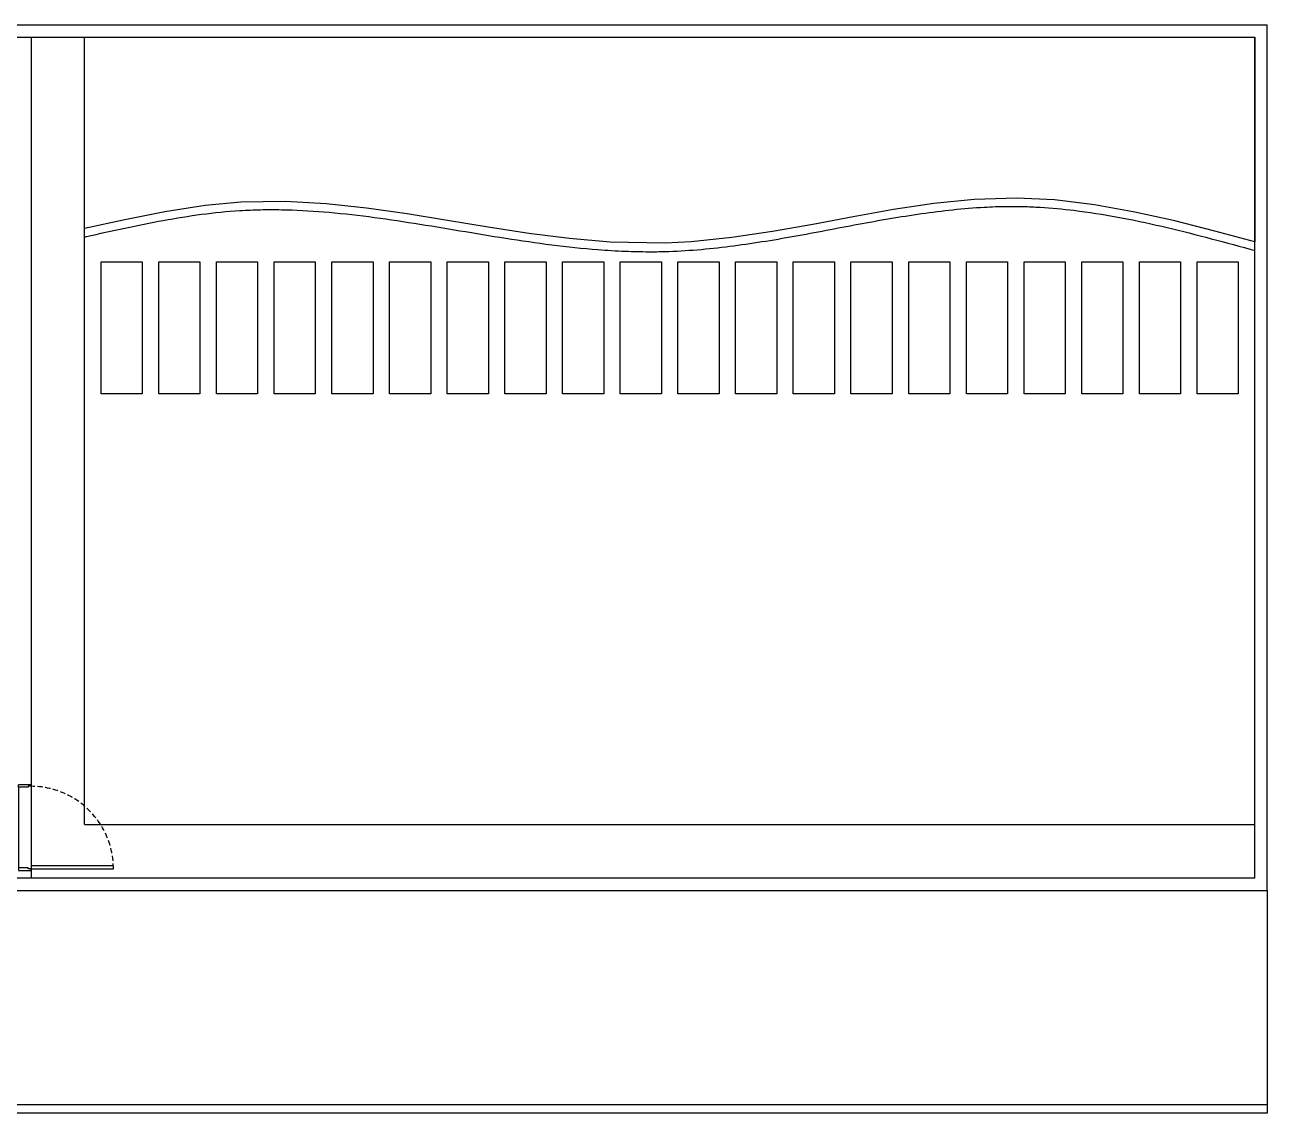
# Model space of a CAD drawing. Header units: millimetres. Extents: x 4374 to 7644, y 3396 to 4716.
# Drawn here: x 6137 to 7644, y 3396 to 4716 of the extents above; entities that cross this region are included whole.
import ezdxf

# ---------------------------------------------------------------- set-up
doc = ezdxf.new("R2010")
doc.units = ezdxf.units.MM
doc.linetypes.add('HIDDEN', pattern=[9.525, 6.35, -3.175])
for name, color, linetype in [('ALVENARIA', 3, 'Continuous'), ('CALCADA', 7, 'Continuous'), ('COBERTURA', 2, 'Continuous'), ('ESQUADRIA', 2, 'Continuous')]:
    doc.layers.add(name, color=color, linetype=linetype)

# ---------------------------------------------------------------- blocks, each defined once
blk = doc.blocks.new('A$C03A42E8B')
at = {"layer": 'ESQUADRIA', "color": 2}
for p, q in [((-2, 115, 0), (-5.5, 115, 0)), ((-5.5, 115, 0), (-5.5, 15, 0)), ((-2, 15, 0), (-2, 115, 0)), ((-104, 15), (-104, 0)), ((-5.5, 15, 0), (-2, 15, 0)), ((0, 0), (0, 15))]:
    blk.add_line(p, q, dxfattribs=at)
at = {"layer": 'ESQUADRIA', "color": 8}
for p, q in [((-102, 15, 0), (-2, 15, 0)), ((-101, 0, 0), (-3, 0, 0))]:
    blk.add_line(p, q, dxfattribs=at)
at = {"layer": 'ESQUADRIA', "color": 2, "elevation": 0}
for points in [[(-104, 15), (-102, 15), (-102, 11.5), (-101, 11.5), (-101, 0), (-104, 0)], [(0, 15), (-2, 15), (-2, 11.5), (-3, 11.5), (-3, 0), (0, 0)]]:
    blk.add_lwpolyline(points, dxfattribs=at)
at = {"layer": 'ESQUADRIA', "color": 8, "linetype": 'HIDDEN'}
blk.add_arc((-2, 15), 100, 90, 180, dxfattribs=at)

msp = doc.modelspace()

# ---------------------------------------------------------------- linework, layer by layer
at = {"layer": 'ALVENARIA'}
for p, q in [((4644.1, 4700.8), (7629.1, 4700.8)), ((6144.1, 4700.8), (6144.1, 3680.8)), ((7629.1, 3680.8), (4950.3, 3680.8))]:
    msp.add_line(p, q, dxfattribs=at)
for points in [[(4644.1, 4715.8), (7644.1, 4715.8)], [(7644.1, 3665.8), (7644.1, 4715.8)], [(7629.1, 3680.8), (7629.1, 4700.8)], [(4944.1, 3665.8), (6144.1, 3665.8), (7644.1, 3665.8)]]:
    msp.add_lwpolyline(points, dxfattribs=at)
at = {"layer": 'CALCADA', "color": 5}
msp.add_line((7644.1, 3395.8), (4832.3, 3395.8), dxfattribs=at)
at = {"layer": 'CALCADA'}
msp.add_line((7644.1, 3405.8), (5028.9, 3405.8), dxfattribs=at)
msp.add_lwpolyline([(7629.1, 4452.7), (7580.6, 4465.7), (7532, 4478), (7483.4, 4488.8), (7434.8, 4497.5), (7386.1, 4503.4), (7340.3, 4505.6), (7288.6, 4504), (7239.7, 4499), (7190.8, 4491.7), (7141.8, 4483), (7092.8, 4473.8), (7043.7, 4465.1), (6994.5, 4457.7), (6945.3, 4452.6), (6913.7, 4450.9), (6846.8, 4452.2), (6797.5, 4456.6), (6748.2, 4462.9), (6698.9, 4470.6), (6649.6, 4478.7), (6600.4, 4486.7), (6551.2, 4493.6), (6502.1, 4498.8), (6453.1, 4501.5), (6398.8, 4500.7), (6355.3, 4496.6), (6306.5, 4489.1), (6257.8, 4479.5), (6209.1, 4468.8), (6209.1, 4700.8), (7629.1, 4700.8)], close=True, dxfattribs=at)
for points in [[(6209.1, 3745.8), (6209.1, 4700.8)], [(6209.1, 3745.8), (7629.1, 3745.8)]]:
    msp.add_lwpolyline(points, dxfattribs=at)
at = {"layer": 'CALCADA', "color": 4}
for points in [[(6229.1, 4268.2), (6229.1, 4428.2), (6279.1, 4428.2), (6279.1, 4268.2)], [(6299.1, 4268.2), (6299.1, 4428.2), (6349.1, 4428.2), (6349.1, 4268.2)], [(6369.1, 4268.2), (6369.1, 4428.2), (6419.1, 4428.2), (6419.1, 4268.2)], [(6439.1, 4268.2), (6439.1, 4428.2), (6489.1, 4428.2), (6489.1, 4268.2)], [(6509.1, 4268.2), (6509.1, 4428.2), (6559.1, 4428.2), (6559.1, 4268.2)], [(6579.1, 4268.2), (6579.1, 4428.2), (6629.1, 4428.2), (6629.1, 4268.2)], [(6649.1, 4268.2), (6649.1, 4428.2), (6699.1, 4428.2), (6699.1, 4268.2)], [(6719.1, 4268.2), (6719.1, 4428.2), (6769.1, 4428.2), (6769.1, 4268.2)], [(6789.1, 4268.2), (6789.1, 4428.2), (6839.1, 4428.2), (6839.1, 4268.2)], [(6859.1, 4268.2), (6859.1, 4428.2), (6909.1, 4428.2), (6909.1, 4268.2)], [(6929.1, 4268.2), (6929.1, 4428.2), (6979.1, 4428.2), (6979.1, 4268.2)], [(6999.1, 4268.2), (6999.1, 4428.2), (7049.1, 4428.2), (7049.1, 4268.2)], [(7069.1, 4268.2), (7069.1, 4428.2), (7119.1, 4428.2), (7119.1, 4268.2)], [(7139.1, 4268.2), (7139.1, 4428.2), (7189.1, 4428.2), (7189.1, 4268.2)], [(7209.1, 4268.2), (7209.1, 4428.2), (7259.1, 4428.2), (7259.1, 4268.2)], [(7279.1, 4268.2), (7279.1, 4428.2), (7329.1, 4428.2), (7329.1, 4268.2)], [(7349.1, 4268.2), (7349.1, 4428.2), (7399.1, 4428.2), (7399.1, 4268.2)], [(7419.1, 4268.2), (7419.1, 4428.2), (7469.1, 4428.2), (7469.1, 4268.2)], [(7489.1, 4268.2), (7489.1, 4428.2), (7539.1, 4428.2), (7539.1, 4268.2)], [(7559.1, 4268.2), (7559.1, 4428.2), (7609.1, 4428.2), (7609.1, 4268.2)]]:
    msp.add_lwpolyline(points, close=True, dxfattribs=at)
at = {"layer": 'CALCADA', "color": 5}
msp.add_lwpolyline([(7644.1, 3665.8), (7644.1, 3395.8)], dxfattribs=at)
at = {"layer": 'CALCADA'}
msp.add_open_spline([(6209.1, 4458.6), (6209.8, 4458.7), (6210.6, 4458.9), (6211.3, 4459.1), (6211.3, 4459.1), (6211.3, 4459.1), (6211.3, 4459.1), (6242.5, 4466), (6273.6, 4472.9), (6335.7, 4484.3), (6366.6, 4488.7), (6405.9, 4491.1), (6414.3, 4491.4), (6431.2, 4491.8), (6439.7, 4491.8), (6465.1, 4491.3), (6482.1, 4490.4), (6535.7, 4486.1), (6572.3, 4481), (6646, 4469.4), (6683, 4462.9), (6757.3, 4451.2), (6794.6, 4446.2), (6843.1, 4442.4), (6854.1, 4441.7), (6874.7, 4440.9), (6884.1, 4440.7), (6900.1, 4440.6), (6906.6, 4440.7), (6926.4, 4441.3), (6939.5, 4442), (6965.8, 4444.2), (6978.9, 4445.6), (7018.1, 4450.6), (7044.1, 4454.8), (7096, 4464.1), (7121.9, 4469.2), (7173.4, 4478.7), (7199, 4483.2), (7250.1, 4490.5), (7275.5, 4493.3), (7309.8, 4495.2), (7318.8, 4495.5), (7334.5, 4495.7), (7341.4, 4495.7), (7355, 4495.3), (7361.9, 4495), (7382.4, 4493.8), (7396, 4492.5), (7445.1, 4486.6), (7480.6, 4479.7), (7551.8, 4463.2), (7587.4, 4453.6), (7624.3, 4443.6), (7625.4, 4443.3), (7626.5, 4443), (7626.5, 4443), (7626.5, 4443), (7626.5, 4443), (7627.4, 4442.8), (7628.2, 4442.6), (7629.1, 4442.3)], degree=3, knots=[-2.206797, -2.206797, -2.206797, -2.206797, -0.000084, -0.000084, -0.000084, 0, 0, 0, 95.163439, 95.163439, 190.326877, 190.326877, 216.359987, 216.359987, 242.393097, 242.393097, 294.459318, 294.459318, 405.789485, 405.789485, 517.119652, 517.119652, 628.449819, 628.449819, 661.425881, 661.425881, 689.376731, 689.376731, 708.89335, 708.89335, 747.926589, 747.926589, 786.959828, 786.959828, 865.026306, 865.026306, 943.092783, 943.092783, 1021.159261, 1021.159261, 1099.225739, 1099.225739, 1126.852791, 1126.852791, 1147.990973, 1147.990973, 1169.129155, 1169.129155, 1211.40552, 1211.40552, 1320.701805, 1320.701805, 1429.99809, 1429.99809, 1433.358075, 1433.358075, 1433.358075, 1433.358131, 1433.358131, 1433.358131, 1436.013771, 1436.013771, 1436.013771, 1436.013771], dxfattribs=at)

# ---------------------------------------------------------------- block references
at = {"layer": 'COBERTURA', "rotation": 270.000000055296}
msp.add_blockref('A$C03A42E8B', (6129.1, 3690.2, 0), dxfattribs=at)

doc.saveas('drawing.dxf')
